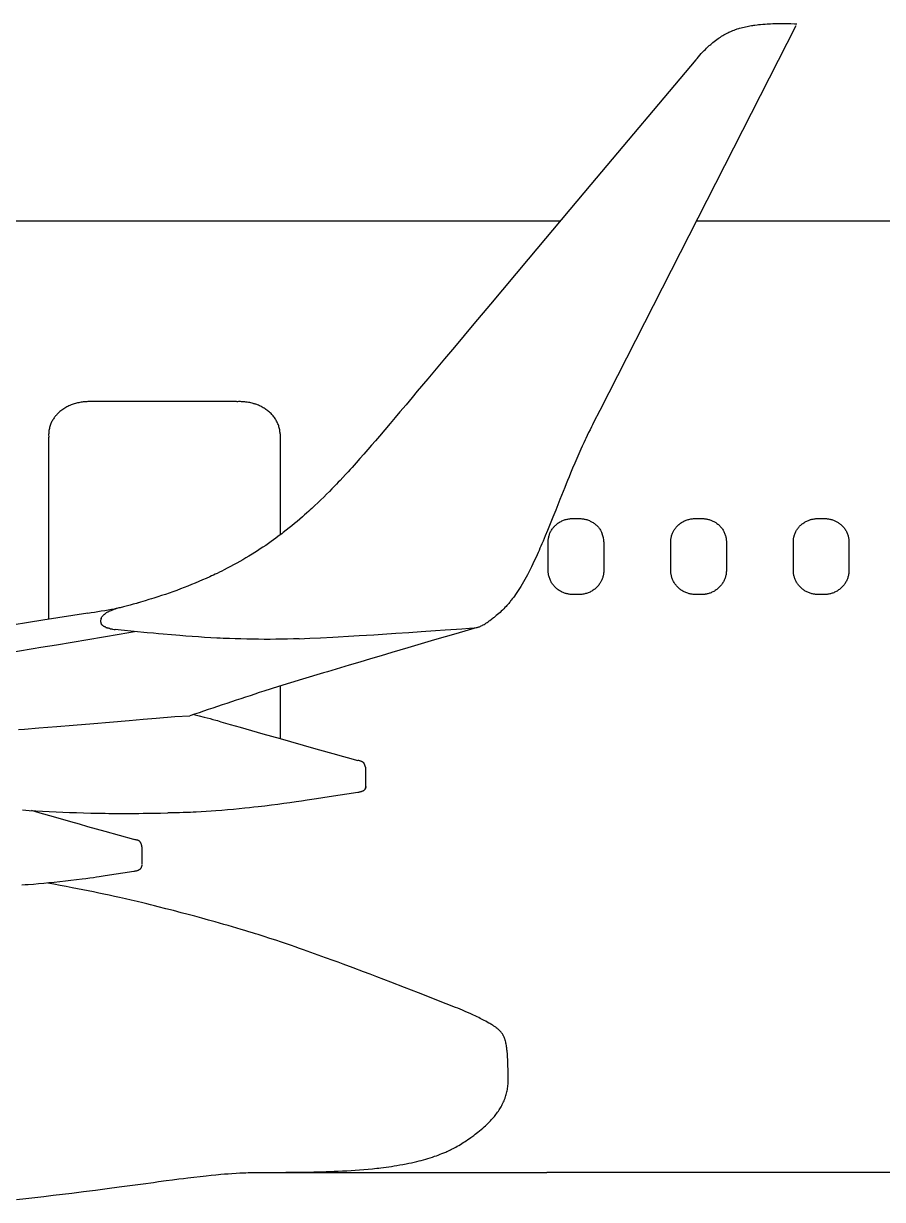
# Model space of a CAD drawing. Extents: x -17108 to 71323, y -8319 to 54197.
# Drawn here: x 7044 to 10781, y 43317 to 48437 of the extents above; entities that cross this region are included whole.
import ezdxf

# ---------------------------------------------------------------- set-up
doc = ezdxf.new("R2010")
doc.units = 0
doc.layers.get('0').update_dxf_attribs({"linetype": 'CONTINUOUS'})

msp = doc.modelspace()

# ---------------------------------------------------------------- linework, layer by layer
at = {"color": 7}
for p, q in [((9320.7, 47575.9), (-10758, 47575.9)), ((9378.7, 47575.9), (9320.7, 47575.9)), ((9378.7, 47575.9), (9320.7, 47575.9)), ((8160.1, 46650.2), (8160.1, 46210.2)), ((7153.2, 46632.7), (7153.2, 45843.1)), ((9967.1, 46281.7), (9995.1, 46281.7)), ((10500.5, 46281.7), (10528.5, 46281.7)), ((10102.1, 46144.8), (10102.1, 46056.1)), ((10635.5, 46144.8), (10635.5, 46056.1)), ((9461.7, 45951.1), (9433.7, 45951.1)), ((8160.1, 45552.3), (8160.1, 45323.8)), ((8533.7, 45120.4), (8533.7, 45196.2)), ((8498.7, 45089.4), (8373.8, 45069.7)), ((7523.4, 44885.1), (7398.4, 44919.5)), ((7558.4, 44852.3), (7558.4, 44776.4)), ((7523.4, 44745.5), (7398.4, 44725.8)), ((8031.7, 43434.9), (9320.7, 43434.9)), ((8031.7, 43434.9), (9320.7, 43434.9)), ((13714.9, 43434.9), (9320.7, 43434.9))]:
    msp.add_line(p, q, dxfattribs=at)
at = {"color": 7, "ltscale": 0.349951}
msp.add_line((9433.7, 46281.7), (9447.7, 46281.7), dxfattribs=at)
at = {"color": 7, "ltscale": 0.35}
for p, q in [((9447.7, 46281.7), (9461.7, 46281.7)), ((9981.1, 45951.1), (9967.1, 45951.1)), ((9995.1, 45951.1), (9981.1, 45951.1)), ((10514.5, 45951.1), (10500.5, 45951.1)), ((10528.5, 45951.1), (10514.5, 45951.1))]:
    msp.add_line(p, q, dxfattribs=at)
at = {"color": 7, "ltscale": 0.051262}
msp.add_line((7441.6, 45889), (7443.6, 45889.4), dxfattribs=at)
at = {"color": 7, "ltscale": 0.052483}
msp.add_line((7443.7, 45889.4), (7441.6, 45889), dxfattribs=at)
at = {"color": 7, "ltscale": 0.030135}
msp.add_line((7441.6, 45889), (7442.8, 45889.2), dxfattribs=at)
msp.add_line((7441.6, 45889), (7442.8, 45889.2), dxfattribs=at)
at = {"color": 7, "ltscale": 0.003486}
msp.add_line((7379.7, 45830.2), (7379.7, 45830.3), dxfattribs=at)
msp.add_line((7379.7, 45830.2), (7379.7, 45830.3), dxfattribs=at)
at = {"color": 7, "ltscale": 0.003179}
msp.add_line((7379.9, 45841.2), (7379.9, 45841.3), dxfattribs=at)
msp.add_line((7379.9, 45841.2), (7379.9, 45841.3), dxfattribs=at)
at = {"color": 7, "ltscale": 0.004502}
msp.add_line((7381.3, 45825.2), (7381.2, 45825.4), dxfattribs=at)
msp.add_line((7381.3, 45825.2), (7381.2, 45825.4), dxfattribs=at)
at = {"color": 7, "ltscale": 0.008741}
msp.add_line((7381.6, 45847), (7381.7, 45847.3), dxfattribs=at)
msp.add_line((7381.6, 45847), (7381.7, 45847.3), dxfattribs=at)
at = {"color": 7, "ltscale": 0.010521}
msp.add_line((7381.7, 45847.4), (7381.9, 45847.8), dxfattribs=at)
msp.add_line((7381.7, 45847.4), (7381.9, 45847.8), dxfattribs=at)
at = {"color": 7, "ltscale": 0.003809}
msp.add_line((7381.7, 45847.3), (7381.7, 45847.4), dxfattribs=at)
msp.add_line((7381.7, 45847.3), (7381.7, 45847.4), dxfattribs=at)
at = {"color": 7, "ltscale": 0.011299}
msp.add_line((7389.6, 45859.2), (7389.9, 45859.6), dxfattribs=at)
msp.add_line((7389.6, 45859.2), (7389.9, 45859.6), dxfattribs=at)
at = {"color": 7, "ltscale": 0.00784}
msp.add_line((7389.2, 45815.4), (7388.9, 45815.6), dxfattribs=at)
msp.add_line((7389.2, 45815.4), (7388.9, 45815.6), dxfattribs=at)
at = {"color": 7, "ltscale": 0.00059402}
msp.add_line((7950.9, 43430.9), (7950.9, 43430.9), dxfattribs=at)
at = {"color": 7, "ltscale": 0.000450173}
msp.add_line((7950.9, 43430.9), (7950.9, 43430.9), dxfattribs=at)
at = {"color": 7}
for points in [[(9968.8, 48278.3), (9971.6, 48281.7), (9974.5, 48285), (9980.3, 48291.7), (9986.4, 48298.6), (9992.8, 48305.7), (9997.3, 48310.4), (10000.1, 48313.4), (10005.3, 48318.8), (10010.6, 48324.2), (10016, 48329.4), (10021.4, 48334.6), (10027.5, 48340.3), (10030.6, 48343.1), (10033.8, 48345.9), (10038.8, 48350.2), (10043.8, 48354.4), (10048.9, 48358.5), (10054.6, 48362.9), (10060.3, 48367.2), (10066.2, 48371.4), (10071, 48374.8), (10076, 48378), (10081, 48381.2), (10086, 48384.3), (10091, 48387.2), (10096.7, 48390.4), (10102.6, 48393.5), (10108.5, 48396.4), (10112.7, 48398.5), (10117, 48400.5), (10121.4, 48402.4), (10124, 48403.5), (10130.1, 48406), (10136.2, 48408.4), (10142.4, 48410.7), (10145.9, 48411.9), (10149.4, 48413), (10156.5, 48415.3), (10159.3, 48416.1), (10165.9, 48418), (10172.5, 48419.8), (10179.1, 48421.4), (10185.5, 48422.9), (10191.9, 48424.2), (10198.4, 48425.5), (10204.6, 48426.6), (10210.8, 48427.7), (10217, 48428.7), (10221.7, 48429.4), (10226.3, 48430), (10235.7, 48431.2), (10241.4, 48431.8), (10251.1, 48432.8), (10260.7, 48433.7), (10270.4, 48434.4), (10280, 48435), (10287, 48435.4), (10294.1, 48435.7), (10304.1, 48436.1), (10314.1, 48436.4), (10324.2, 48436.6), (10332.2, 48436.7), (10340.2, 48436.7), (10351.5, 48436.7), (10364.8, 48436.5), (10369.2, 48436.4), (10383, 48436.1), (10398.1, 48435.6), (10408.8, 48435.2)], [(10404.5, 48426.6), (9551.5, 46752.3), (9524.6, 46699.5), (9519.8, 46690), (9515.6, 46681.7), (9509, 46668.6), (9502.7, 46655.6), (9496.4, 46642.7), (9490.2, 46629.6), (9487.7, 46624.3), (9481.5, 46610.9), (9475.3, 46597.4), (9469.2, 46583.9), (9464.6, 46573.8), (9460.1, 46563.7), (9451.3, 46543.4), (9442.1, 46522.1), (9433.1, 46500.9), (9424.3, 46479.7), (9417.7, 46463.8), (9411.3, 46448), (9404.9, 46432.3), (9398.5, 46416.6), (9391.5, 46399.2), (9377.7, 46364.7), (9359.3, 46318.2), (9347.2, 46288), (9341.3, 46273.2), (9332.4, 46251.2), (9323.7, 46229.8), (9314.2, 46206.6), (9309.2, 46194.6), (9304.2, 46182.7), (9299.8, 46172.3), (9295.4, 46162.1), (9291.1, 46152.4), (9286.9, 46142.8), (9282.8, 46133.4), (9278.6, 46124.1), (9272.4, 46110.5), (9266.2, 46097.2), (9260, 46084.2), (9253.8, 46071.5), (9248, 46059.9), (9242.2, 46048.5), (9236.4, 46037.4), (9230.6, 46026.7), (9224.8, 46016.2), (9219, 46006), (9213.2, 45996.1), (9207.3, 45986.4), (9201.5, 45977), (9198.6, 45972.5), (9195.7, 45967.9), (9192.7, 45963.5), (9189.8, 45959.1), (9186.9, 45954.8), (9183.9, 45950.6), (9179.5, 45944.4), (9175.1, 45938.3), (9170.7, 45932.4), (9166.3, 45926.6), (9163.4, 45923), (9160.6, 45919.4), (9157.8, 45916), (9155, 45912.6), (9151.2, 45908.1), (9147.4, 45903.7), (9143.6, 45899.5), (9138.3, 45893.8), (9133.1, 45888.3), (9127.8, 45883), (9122.5, 45877.9), (9117.2, 45872.9), (9111.8, 45868.1), (9106.4, 45863.5), (9101, 45859.1), (9097.7, 45856.5), (9094.5, 45854), (9091, 45851.4), (9087.5, 45848.8)], [(9968.8, 48278.3), (9512.6, 47735.4), (9421.5, 47626.9), (9239.8, 47410.6), (9076, 47215.7), (9003.1, 47129), (8960.8, 47078.6), (8918.5, 47028.1), (8876.2, 46977.7), (8802.6, 46889.7), (8757.3, 46835.6), (8734.6, 46808.6), (8708.3, 46777.3), (8681.9, 46746), (8660.9, 46721.1), (8639.8, 46696.2), (8616, 46668.2), (8592.1, 46640.2), (8575.3, 46620.6), (8558.4, 46601), (8541.6, 46581.6), (8524.7, 46562.2), (8507.7, 46542.9), (8490.6, 46523.6), (8482, 46514), (8473.4, 46504.4), (8464.7, 46494.9), (8456, 46485.4), (8444.4, 46472.8), (8432.7, 46460.2), (8421, 46447.6), (8413.4, 46439.6), (8405.8, 46431.6), (8395.6, 46421), (8385.3, 46410.5), (8375, 46400), (8362.5, 46387.5), (8349.9, 46375.1), (8337.3, 46362.7), (8324.5, 46350.5), (8311.7, 46338.4), (8305, 46332.1), (8298.3, 46325.9), (8291.6, 46319.7), (8284.8, 46313.6), (8275.8, 46305.5), (8266.7, 46297.4), (8257.5, 46289.4), (8246, 46279.5), (8234.4, 46269.6), (8222.7, 46259.8), (8211, 46250.2), (8199.2, 46240.6), (8187.3, 46231.1), (8174.2, 46220.9), (8167.6, 46215.8), (8161, 46210.8), (8151, 46203.3), (8141, 46195.9), (8131, 46188.6), (8120.9, 46181.3), (8109.3, 46173.1), (8097.6, 46165.1), (8085.8, 46157.1), (8074, 46149.2), (8062.1, 46141.4), (8050.1, 46133.8), (8038.1, 46126.2), (8031.5, 46122.2), (8024.9, 46118.2), (8011.7, 46110.2), (7998.4, 46102.4), (7985, 46094.8), (7971.5, 46087.2), (7957.9, 46079.8), (7944.3, 46072.5), (7930.6, 46065.4), (7916.9, 46058.4), (7906.6, 46053.2), (7896.3, 46048.1), (7885.9, 46043.1), (7878.1, 46039.4), (7870.3, 46035.7), (7862.5, 46032), (7854.7, 46028.4), (7838.9, 46021.3), (7823.1, 46014.3), (7807.3, 46007.5), (7791.3, 46000.8), (7775.2, 45994.2), (7759.1, 45987.7), (7742.9, 45981.3), (7726.6, 45975.1), (7710.3, 45969.1), (7693.9, 45963.1), (7677.5, 45957.4), (7661, 45951.7), (7644.5, 45946.2), (7628, 45940.8), (7611.4, 45935.6), (7600, 45932.1), (7588.6, 45928.7)], [(13714.9, 47575.9), (9971.2, 47575.9)], [(7324.1, 46790.6), (7323.5, 46790.6), (7319, 46790.4), (7314, 46790.2), (7309, 46789.8), (7303.9, 46789.3), (7299, 46788.7), (7294, 46787.9), (7289, 46787.1), (7284.1, 46786.1), (7279.2, 46785), (7274.4, 46783.8), (7269.6, 46782.5), (7264.9, 46781.1), (7260.2, 46779.6), (7255.6, 46778), (7250.6, 46776.1), (7245.8, 46774.1), (7241, 46772), (7236.4, 46769.7), (7231.8, 46767.4), (7227.3, 46764.9), (7222.9, 46762.3), (7218.6, 46759.6), (7214.4, 46756.8), (7210.3, 46753.9), (7206.4, 46750.9), (7202.5, 46747.7), (7198.8, 46744.5), (7195.2, 46741.2), (7191.7, 46737.8), (7188.4, 46734.2), (7186.8, 46732.4), (7185.2, 46730.6), (7183.1, 46728.2), (7181.1, 46725.7), (7179.2, 46723.2), (7176.8, 46719.8), (7174.4, 46716.4), (7172.2, 46712.9), (7170.1, 46709.4), (7168.1, 46705.8), (7166.3, 46702.2), (7164.5, 46698.5), (7162.9, 46694.8), (7161.3, 46690.7), (7159.8, 46686.5), (7158.4, 46682.3), (7157.2, 46678.1), (7156.2, 46673.8), (7155.3, 46669.5), (7154.6, 46665.1), (7154, 46660.8), (7153.6, 46656.4), (7153.3, 46652), (7153.2, 46648.2), (7153.2, 46644.3), (7153.3, 46639.2), (7153.3, 46636.6), (7153.2, 46634.2), (7153.2, 46632.7)], [(7969.2, 46790.6), (7580.8, 46790.6), (7396.6, 46790.6), (7367.8, 46790.6), (7353.5, 46790.6), (7333.9, 46790.6), (7324.1, 46790.6)], [(8160.1, 46650.2), (8160.1, 46650.7), (8159.9, 46654.6), (8159.6, 46659), (8159, 46663.4), (8158.4, 46667.8), (8157.5, 46672.2), (8156.5, 46676.5), (8155.4, 46680.8), (8154.1, 46685), (8152.6, 46689.3), (8151, 46693.4), (8149.3, 46697.5), (8147.4, 46701.6), (8145.3, 46705.6), (8143.1, 46709.6), (8140.8, 46713.5), (8138.4, 46717.3), (8135.8, 46721), (8133, 46724.7), (8130.1, 46728.3), (8127.1, 46731.8), (8124, 46735.3), (8120.8, 46738.6), (8117.4, 46741.9), (8113.9, 46745.1), (8110.3, 46748.2), (8106.6, 46751.2), (8102.7, 46754.1), (8098.8, 46756.9), (8094.9, 46759.5), (8091, 46762), (8087, 46764.4), (8082.9, 46766.7), (8078.7, 46768.9), (8074.5, 46771), (8070.1, 46773), (8066.3, 46774.7), (8062.4, 46776.2), (8058.4, 46777.7), (8054.5, 46779.2), (8051.8, 46780.1), (8049.1, 46780.9), (8046.4, 46781.8), (8043.6, 46782.6), (8038.4, 46784), (8033.2, 46785.3), (8027.9, 46786.4), (8022.6, 46787.4), (8017.2, 46788.3), (8011.8, 46789), (8006.4, 46789.6), (8001.8, 46790), (7997.3, 46790.3), (7992.7, 46790.5), (7988.2, 46790.6), (7985.1, 46790.6), (7979, 46790.6), (7975, 46790.5), (7972.9, 46790.5), (7969.9, 46790.6), (7969.2, 46790.6)], [(9326.7, 46162.4), (9326.7, 46168.8), (9326.7, 46175.2), (9326.7, 46179.5), (9326.7, 46183), (9326.9, 46186.9), (9327.2, 46190.2), (9327.6, 46193.4), (9328.2, 46197), (9328.9, 46200.6), (9329.7, 46204.1), (9330.7, 46207.6), (9331.8, 46211.1), (9333, 46214.5), (9334.3, 46217.9), (9335.8, 46221.3), (9337.5, 46224.8), (9339.4, 46228.2), (9341.3, 46231.6), (9343.5, 46234.9), (9345.7, 46238.1), (9347.5, 46240.5), (9349.4, 46242.9), (9351.4, 46245.2), (9353.5, 46247.5), (9355.3, 46249.5), (9357.3, 46251.4), (9359.3, 46253.2), (9360.8, 46254.6), (9362.3, 46255.9), (9365.5, 46258.5), (9368.8, 46261), (9372.1, 46263.3), (9375.6, 46265.5), (9379.1, 46267.6), (9382.6, 46269.5), (9386.2, 46271.2), (9389.8, 46272.8), (9393.5, 46274.3), (9397.2, 46275.7), (9401, 46276.9), (9404.8, 46278), (9408.7, 46278.9), (9412.6, 46279.7), (9416.5, 46280.4), (9420.4, 46280.9), (9424.4, 46281.3), (9428.3, 46281.6), (9431, 46281.7), (9433.7, 46281.7)], [(9461.7, 46281.7), (9465.4, 46281.7), (9469.2, 46281.5), (9472.9, 46281.2), (9476.6, 46280.7), (9479.9, 46280.2), (9483.1, 46279.7), (9486.4, 46279), (9490.4, 46278), (9494.4, 46276.9), (9498.3, 46275.6), (9502.2, 46274.2), (9506, 46272.7), (9507.9, 46271.8), (9509.7, 46271)], [(9860.1, 46182.6), (9860.2, 46185.4), (9860.4, 46188.2), (9860.7, 46191), (9861, 46193.4), (9861.4, 46195.8), (9862, 46199), (9862.8, 46202.8), (9863.8, 46206.6), (9864.9, 46210.3), (9866.2, 46214), (9867.6, 46217.6), (9869, 46220.8), (9870.5, 46223.9), (9872.1, 46227), (9873.8, 46230), (9875.6, 46233), (9877.6, 46235.9), (9879.6, 46238.8), (9881.5, 46241.2), (9883.4, 46243.6), (9885.4, 46245.9), (9887.5, 46248.1), (9889.3, 46250.1), (9891.3, 46252), (9893.3, 46253.8), (9894.8, 46255.2), (9896.4, 46256.5), (9899.6, 46259.1), (9902.9, 46261.5), (9906.3, 46263.8), (9909.7, 46266), (9913.3, 46268), (9916.8, 46269.9), (9920.4, 46271.6), (9924, 46273.2), (9927.7, 46274.6), (9931.4, 46276), (9935.2, 46277.1), (9939.1, 46278.2), (9942.9, 46279.1), (9946.8, 46279.9), (9950.8, 46280.5), (9954.7, 46281), (9958.7, 46281.4), (9962.6, 46281.6), (9964.9, 46281.7), (9967.1, 46281.7)], [(9995.1, 46281.7), (9998, 46281.7), (10000.9, 46281.6), (10003.8, 46281.4), (10007.1, 46281.1), (10010.3, 46280.7), (10013.5, 46280.2), (10016.7, 46279.6), (10020.3, 46278.9), (10023.8, 46278), (10027.3, 46277.1), (10030.7, 46276), (10034.1, 46274.8), (10037.5, 46273.5)], [(10393.5, 46182.6), (10393.6, 46184.7), (10393.7, 46186.7), (10393.9, 46188.9), (10394.1, 46191.1), (10394.4, 46193.5), (10394.8, 46195.9), (10395.4, 46199.1), (10395.9, 46201.7), (10396.6, 46204.3), (10397.3, 46206.9), (10398.4, 46210.6), (10399.7, 46214.3), (10401.1, 46217.9), (10402.7, 46221.5), (10404.4, 46225), (10406.1, 46228.1), (10407.8, 46231.1), (10409.7, 46234), (10411.7, 46236.9), (10413.8, 46239.8), (10415.9, 46242.5), (10418.2, 46245.2), (10420.8, 46248.1), (10423.5, 46250.8), (10426.3, 46253.5), (10429.2, 46256), (10432.2, 46258.5), (10435.3, 46260.8), (10438.5, 46263), (10441.7, 46265.1), (10445.1, 46267.1), (10448.5, 46269), (10451.9, 46270.7), (10455.5, 46272.4), (10459.1, 46273.9), (10462, 46275), (10465, 46276), (10468.1, 46277), (10471.1, 46277.8), (10473.2, 46278.4), (10475.2, 46278.9), (10477.3, 46279.3), (10479.4, 46279.7), (10483.6, 46280.4), (10487.8, 46281), (10492, 46281.4), (10496.2, 46281.6), (10500.5, 46281.7)], [(10528.5, 46281.7), (10531.4, 46281.7), (10534.3, 46281.6), (10537.2, 46281.4), (10540.5, 46281.1), (10543.7, 46280.7), (10546.9, 46280.2), (10550.1, 46279.6), (10553.7, 46278.9), (10557.2, 46278), (10560.7, 46277.1), (10564.1, 46276), (10567.5, 46274.8), (10570.9, 46273.5)], [(9509.7, 46271), (9512.8, 46269.5), (9515.8, 46267.9), (9518.7, 46266.2), (9522, 46264.1), (9525.2, 46262), (9528.3, 46259.7), (9531.4, 46257.3), (9534.3, 46254.9), (9537.2, 46252.3), (9539.9, 46249.6), (9542.6, 46246.8), (9545.1, 46243.9), (9547.5, 46240.9), (9549.8, 46237.9), (9552, 46234.8), (9554.1, 46231.5), (9555.9, 46228.4), (9557.7, 46225.1), (9559.3, 46221.8), (9560.8, 46218.5), (9562.2, 46215)], [(10037.5, 46273.5), (10040.6, 46272.1), (10043.7, 46270.7), (10046.8, 46269.2), (10049.7, 46267.6), (10052.7, 46265.8), (10055.5, 46264.1), (10058.4, 46262.2), (10061.1, 46260.2), (10064.2, 46257.8), (10067.2, 46255.3), (10070.2, 46252.7), (10073, 46249.9), (10075.7, 46247.1), (10078.3, 46244.2), (10080.8, 46241.2), (10083.1, 46238), (10085.4, 46234.8), (10087.5, 46231.6), (10089.4, 46228.2), (10091.3, 46224.8), (10093, 46221.2), (10094.6, 46217.7), (10096, 46214.1), (10097.3, 46210.4), (10098.3, 46207), (10099.2, 46203.6), (10100, 46200.2), (10100.6, 46196.8), (10101.2, 46193.3), (10101.6, 46189.8), (10101.8, 46187.4), (10102, 46185), (10102.1, 46182.6), (10102.1, 46178.4), (10102.1, 46174.8), (10102, 46169.3), (10102, 46166.6), (10102, 46164.5), (10102.1, 46162.4)], [(10570.9, 46273.5), (10574, 46272.1), (10577.1, 46270.7), (10580.2, 46269.2), (10583.1, 46267.6), (10586.1, 46265.8), (10588.9, 46264.1), (10591.8, 46262.2), (10594.5, 46260.2), (10597.6, 46257.8), (10600.6, 46255.3), (10603.6, 46252.7), (10606.4, 46249.9), (10609.1, 46247.1), (10611.7, 46244.2), (10614.2, 46241.2), (10616.5, 46238), (10618.8, 46234.8), (10620.9, 46231.6), (10622.8, 46228.2), (10624.7, 46224.8), (10626.4, 46221.2), (10628, 46217.7), (10629.4, 46214.1), (10630.7, 46210.4), (10631.7, 46207), (10632.6, 46203.6), (10633.4, 46200.2), (10634, 46196.8), (10634.6, 46193.3), (10635, 46189.8), (10635.2, 46187.4), (10635.4, 46185), (10635.5, 46182.6), (10635.5, 46178.4), (10635.5, 46174.8), (10635.4, 46169.3), (10635.4, 46166.6), (10635.4, 46164.5), (10635.5, 46162.4)], [(9568.7, 46180), (9568.7, 46148.7), (9568.7, 46133), (9568.7, 46117.3), (9568.7, 46109.5)], [(9860.1, 46127.2), (9860.1, 46136.4), (9860.1, 46154.9), (9860.1, 46167.3), (9860.1, 46173.4), (9860.1, 46179.6), (9860.1, 46182.6)], [(10393.5, 46127.2), (10393.5, 46130.9), (10393.5, 46138.3), (10393.5, 46160.6), (10393.5, 46166.2), (10393.5, 46173.5), (10393.5, 46177.1), (10393.5, 46182.6)], [(9326.7, 46074), (9326.6, 46080.2), (9326.5, 46084.4), (9326.5, 46092.8), (9326.5, 46101.3), (9326.6, 46131), (9326.5, 46143.7), (9326.6, 46152), (9326.6, 46156.2), (9326.7, 46162.4)], [(9860.1, 46056.1), (9860.1, 46087.7), (9860.1, 46103.5), (9860.1, 46119.3), (9860.1, 46127.2)], [(10102.1, 46162.4), (10102.2, 46159.5), (10102.2, 46156.6), (10102.2, 46154.6), (10102.2, 46150.7), (10102.1, 46144.8)], [(10393.5, 46056.1), (10393.5, 46087.7), (10393.5, 46103.5), (10393.5, 46119.3), (10393.5, 46127.2)], [(10635.5, 46162.4), (10635.6, 46159.5), (10635.6, 46156.6), (10635.6, 46154.6), (10635.6, 46150.7), (10635.5, 46144.8)], [(9336.3, 46012.7), (9334.7, 46016.4), (9333.2, 46020.2), (9331.9, 46024), (9330.7, 46027.8), (9329.6, 46031.7), (9328.8, 46035.7), (9328, 46039.6), (9327.5, 46042.9), (9327.2, 46045.8), (9327, 46048.7), (9326.8, 46051.1), (9326.7, 46053.4), (9326.7, 46055.7), (9326.7, 46058.7), (9326.7, 46064.8), (9326.7, 46068.9), (9326.7, 46070.9), (9326.7, 46074)], [(9568.7, 46109.5), (9568.7, 46100.1), (9568.7, 46090.8), (9568.7, 46081.4), (9568.7, 46069.1), (9568.7, 46063), (9568.7, 46056.5), (9568.7, 46053.3)], [(9568.7, 46053.3), (9568.6, 46051.4), (9568.5, 46049.4), (9568.3, 46047.3), (9568.1, 46045.1), (9567.7, 46041.7), (9567.3, 46039.3), (9566.8, 46036.8), (9566.3, 46034.1), (9565.7, 46031.4), (9565, 46028.8), (9564, 46025.4), (9562.9, 46022.1), (9561.6, 46018.8), (9560.3, 46015.5), (9558.9, 46012.3), (9557.3, 46009.2), (9555.7, 46006.1), (9554.7, 46004.3), (9553.6, 46002.5), (9551.4, 45999.1), (9549.1, 45995.7), (9546.6, 45992.4), (9544, 45989.2), (9541.4, 45986.2), (9538.6, 45983.2), (9535.6, 45980.4), (9532.6, 45977.6), (9529.5, 45975), (9526.2, 45972.5), (9522.9, 45970.1), (9519.5, 45967.9), (9516, 45965.7), (9512.4, 45963.7), (9508.8, 45961.9), (9505.1, 45960.2), (9501.3, 45958.6), (9497.5, 45957.2), (9493.7, 45955.9), (9489.8, 45954.8), (9485.8, 45953.8), (9481.9, 45953), (9477.9, 45952.3), (9473.8, 45951.8), (9469.8, 45951.4), (9465.7, 45951.2), (9461.7, 45951.1)], [(9866.5, 46020.4), (9865.4, 46023.6), (9864.4, 46026.8), (9863.5, 46030.1), (9862.7, 46033.4), (9862, 46036.7), (9861.4, 46040), (9861.1, 46042), (9860.8, 46044), (9860.6, 46046), (9860.4, 46048), (9860.3, 46050.1), (9860.2, 46052.1), (9860.1, 46054.1), (9860.1, 46056.1)], [(10102.1, 46056.1), (10102, 46052.4), (10101.8, 46048.8), (10101.6, 46046.3), (10101.2, 46042.3), (10100.5, 46038.4), (10099.8, 46034.5), (10098.9, 46030.6), (10097.8, 46026.8), (10096.7, 46023.2), (10095.4, 46019.7), (10094, 46016.2), (10092.5, 46012.8), (10090.9, 46009.4), (10089.1, 46006.1), (10087.2, 46002.9), (10085.2, 45999.7), (10083, 45996.4), (10080.6, 45993.1), (10078.1, 45990), (10075.4, 45986.9), (10072.7, 45984), (10069.8, 45981.1), (10066.8, 45978.3), (10063.7, 45975.6), (10060.5, 45973.1), (10057.2, 45970.7), (10053.8, 45968.4), (10050.3, 45966.3), (10046.8, 45964.2), (10043.1, 45962.3), (10039.4, 45960.6), (10035.7, 45959), (10031.8, 45957.5), (10028.5, 45956.4), (10025.2, 45955.4), (10021.9, 45954.5), (10018.5, 45953.7), (10015.1, 45953), (10011.7, 45952.4), (10009.6, 45952.1), (10007.6, 45951.8), (10005.5, 45951.6), (10003.4, 45951.4), (9999.3, 45951.2), (9995.1, 45951.1)], [(10399.9, 46020.4), (10398.8, 46023.6), (10397.8, 46026.8), (10396.9, 46030.1), (10396.1, 46033.4), (10395.4, 46036.7), (10394.8, 46040), (10394.5, 46042), (10394.2, 46044), (10394, 46046), (10393.8, 46048), (10393.7, 46050.1), (10393.6, 46052.1), (10393.5, 46054.1), (10393.5, 46056.1)], [(10635.5, 46056.1), (10635.4, 46052.4), (10635.2, 46048.8), (10635, 46046.3), (10634.6, 46042.3), (10633.9, 46038.4), (10633.2, 46034.5), (10632.3, 46030.6), (10631.2, 46026.8), (10630.1, 46023.2), (10628.8, 46019.7), (10627.4, 46016.2), (10625.9, 46012.8), (10624.3, 46009.4), (10622.5, 46006.1), (10620.6, 46002.9), (10618.6, 45999.7), (10616.4, 45996.4), (10614, 45993.1), (10611.5, 45990), (10608.8, 45986.9), (10606.1, 45984), (10603.2, 45981.1), (10600.2, 45978.3), (10597.1, 45975.6), (10593.9, 45973.1), (10590.6, 45970.7), (10587.2, 45968.4), (10583.7, 45966.3), (10580.2, 45964.2), (10576.5, 45962.3), (10572.8, 45960.6), (10569.1, 45959), (10565.2, 45957.5), (10561.9, 45956.4), (10558.6, 45955.4), (10555.3, 45954.5), (10551.9, 45953.7), (10548.5, 45953), (10545.1, 45952.4), (10543, 45952.1), (10541, 45951.8), (10538.9, 45951.6), (10536.8, 45951.4), (10532.7, 45951.2), (10528.5, 45951.1)], [(9391.2, 45959.8), (9387.6, 45961.4), (9384.1, 45963.1), (9380.7, 45965), (9377.3, 45966.9), (9374, 45969), (9370.8, 45971.3), (9367.7, 45973.6), (9364.6, 45976), (9361.7, 45978.6), (9358.8, 45981.2), (9356.1, 45984), (9353.4, 45986.8), (9350.9, 45989.8), (9348.4, 45992.8), (9346.1, 45995.9), (9343.9, 45999.1), (9341.8, 46002.4), (9339.9, 46005.8), (9338, 46009.2), (9336.3, 46012.7)], [(9919, 45962.4), (9915.5, 45964.2), (9912.1, 45966.1), (9908.8, 45968.1), (9905.6, 45970.3), (9902.4, 45972.6), (9899.3, 45975), (9896.3, 45977.5), (9893.4, 45980.1), (9890.6, 45982.8), (9887.9, 45985.6), (9885.3, 45988.5), (9882.9, 45991.5), (9880.5, 45994.6), (9878.4, 45997.6), (9876.3, 46000.7), (9874.4, 46003.8), (9872.6, 46007), (9870.9, 46010.3), (9869.3, 46013.6), (9867.8, 46017), (9866.5, 46020.4)], [(10452.4, 45962.4), (10448.9, 45964.2), (10445.5, 45966.1), (10442.2, 45968.1), (10439, 45970.3), (10435.8, 45972.6), (10432.7, 45975), (10429.7, 45977.5), (10426.8, 45980.1), (10424, 45982.8), (10421.3, 45985.6), (10418.7, 45988.5), (10416.3, 45991.5), (10413.9, 45994.6), (10411.8, 45997.6), (10409.7, 46000.7), (10407.8, 46003.8), (10406, 46007), (10404.3, 46010.3), (10402.7, 46013.6), (10401.2, 46017), (10399.9, 46020.4)], [(7588.5, 45928.7), (7573.8, 45924.2), (7552.2, 45917.5), (7537.9, 45913.2)], [(9433.7, 45951.1), (9430.8, 45951.2), (9427.9, 45951.3), (9425, 45951.5), (9421.7, 45951.8), (9418.4, 45952.2), (9415.2, 45952.7), (9412, 45953.3), (9408.4, 45954.1), (9404.9, 45955), (9401.4, 45956), (9398, 45957.2), (9394.6, 45958.4), (9391.2, 45959.8)], [(9967.1, 45951.1), (9963.8, 45951.2), (9960.4, 45951.3), (9957.1, 45951.6), (9953.8, 45951.9), (9950.5, 45952.4), (9947.3, 45952.9), (9944, 45953.6), (9940.8, 45954.4), (9937.5, 45955.2), (9933.7, 45956.4), (9930, 45957.7), (9926.3, 45959.1), (9922.6, 45960.7), (9919, 45962.4)], [(10500.5, 45951.1), (10497.2, 45951.2), (10493.8, 45951.3), (10490.5, 45951.6), (10487.2, 45951.9), (10483.9, 45952.4), (10480.7, 45952.9), (10477.4, 45953.6), (10474.2, 45954.4), (10470.9, 45955.2), (10467.1, 45956.4), (10463.4, 45957.7), (10459.7, 45959.1), (10456, 45960.7), (10452.4, 45962.4)], [(7323.2, 45870.2), (7127.8, 45839.1), (6930.9, 45807.9)], [(7391.9, 45861.6), (7393.2, 45862.8), (7394.4, 45864), (7395.8, 45865.1), (7397.1, 45866.2), (7399.9, 45868.3), (7402.7, 45870.3)], [(7391.9, 45861.6), (7393.2, 45862.8), (7394.4, 45864), (7395.8, 45865.1), (7397.1, 45866.2), (7399.9, 45868.3), (7402.7, 45870.3)], [(7408.7, 45874.1), (7410.7, 45875.2), (7412.6, 45876.3), (7414.7, 45877.4), (7416.8, 45878.4), (7421, 45880.4)], [(7408.7, 45874.1), (7410.7, 45875.2), (7412.6, 45876.3), (7414.7, 45877.4), (7416.8, 45878.4), (7421, 45880.4)], [(7421, 45880.4), (7424.7, 45882), (7428.4, 45883.5), (7432.1, 45884.9)], [(7421, 45880.4), (7424.7, 45882), (7428.4, 45883.5), (7432.1, 45884.9)], [(7432.1, 45884.9), (7435, 45886), (7437.9, 45887), (7441.1, 45888.1), (7444.4, 45889.1)], [(7432.1, 45884.9), (7435, 45886), (7437.9, 45887), (7441.1, 45888.1), (7444.4, 45889.1)], [(7544.2, 45915.1), (7536, 45912.6), (7521.4, 45908.4), (7508.6, 45904.8), (7496.4, 45901.4), (7484.9, 45898.4), (7479.3, 45897), (7474.1, 45895.7), (7469, 45894.5), (7464.1, 45893.4), (7459.3, 45892.4), (7454.8, 45891.4), (7450.5, 45890.6), (7446.5, 45889.9), (7442.8, 45889.2)], [(7444.4, 45889.1), (7447.5, 45890.1)], [(7497.6, 45901.8), (7497.8, 45901.8)], [(7497.6, 45901.8), (7497.8, 45901.8)], [(7381.9, 45847.8), (7382.8, 45849.7), (7383.8, 45851.5), (7384.9, 45853.3), (7386.1, 45855), (7386.9, 45856.1), (7387.8, 45857.1), (7389.6, 45859.2)], [(7381.9, 45847.8), (7382.8, 45849.7), (7383.8, 45851.5), (7384.9, 45853.3), (7386.1, 45855), (7386.9, 45856.1), (7387.8, 45857.1), (7389.6, 45859.2)], [(7388.9, 45815.6), (7387.5, 45816.9), (7386.2, 45818.2), (7384.9, 45819.6), (7383.8, 45821.1), (7382.7, 45822.6), (7382.5, 45823)], [(7388.9, 45815.6), (7387.5, 45816.9), (7386.2, 45818.2), (7384.9, 45819.6), (7383.8, 45821.1), (7382.7, 45822.6), (7382.5, 45823)], [(9018.4, 45807.7), (9021.5, 45808.7), (9024.7, 45809.8), (9027.8, 45811), (9030.9, 45812.3), (9032.9, 45813.2), (9035, 45814.2), (9039, 45816.2), (9041.2, 45817.4), (9043.5, 45818.6), (9047.8, 45821.1), (9052.2, 45823.8), (9055.1, 45825.7), (9057.9, 45827.6), (9061.4, 45829.9), (9064.9, 45832.4), (9070, 45836), (9073.4, 45838.5), (9080, 45843.4), (9087.5, 45848.8)], [(7527.2, 45788.1), (7459.5, 45776.5), (7391.7, 45764.9), (7323.9, 45753.5), (7255.9, 45742.2), (7187.9, 45730.9), (7119.8, 45719.8), (7085.7, 45714.2), (7017.5, 45703.2), (6915, 45686.7), (6839.1, 45674.4), (6801.2, 45668.2), (6744.2, 45658.9), (6710.3, 45653.2), (6674.7, 45647.3), (6639.3, 45641.3), (6573.6, 45630.1), (6504.2, 45618.2), (6438.4, 45606.8), (6367.9, 45594.4), (5997.5, 45525.9)], [(7401.7, 45808.3), (7400.2, 45809), (7398.6, 45809.7), (7396.6, 45810.7), (7394.7, 45811.7), (7392.7, 45812.9)], [(7401.7, 45808.3), (7400.2, 45809), (7398.6, 45809.7), (7396.6, 45810.7), (7394.7, 45811.7), (7392.7, 45812.9)], [(7419.8, 45802.7), (7417, 45803.4), (7414.3, 45804.2), (7411.8, 45804.8), (7409.4, 45805.6)], [(7419.8, 45802.7), (7417, 45803.4), (7414.3, 45804.2), (7411.8, 45804.8), (7409.4, 45805.6)], [(8243.3, 45758.4), (8218, 45757.6), (8192.7, 45756.9), (8167.4, 45756.4), (8142.1, 45756.1), (8116.7, 45755.9), (8091.4, 45755.9), (8066.1, 45756), (8040.8, 45756.3), (8015.4, 45756.8), (7990.1, 45757.4), (7964.8, 45758.2), (7939.5, 45759.1), (7926, 45759.6), (7912.5, 45760.2), (7899, 45760.9), (7885.5, 45761.5), (7858.6, 45763), (7831.6, 45764.6), (7804.7, 45766.3), (7777.8, 45768.2), (7750.8, 45770.1), (7723.9, 45772.2), (7706, 45773.7), (7688.1, 45775.2), (7652.2, 45778.3), (7631, 45780.2), (7609.8, 45782.1), (7581.5, 45784.8), (7525, 45790.1), (7468.4, 45795.5), (7443, 45798.3)], [(9018.4, 45807.7), (8925.4, 45780.5), (8832.4, 45753.3), (8774.1, 45736.3), (8715.9, 45719.1), (8646.2, 45698.5), (8599.7, 45684.7), (8553.2, 45670.9), (8506.7, 45657), (8460.2, 45643), (8367.2, 45615.1), (8348.9, 45609.5), (8258.4, 45582.1), (8153.1, 45550.1), (8090, 45530.9)], [(8243.3, 45758.4), (8289.9, 45760.6), (8336.5, 45763), (8390.1, 45765.8), (8412.6, 45767), (8458.2, 45769.6), (8503.8, 45772.3), (8568.5, 45776.2), (8606.3, 45778.5), (8664, 45782.2), (8720.1, 45785.9), (8773.5, 45789.5), (8835.9, 45793.8), (8878.6, 45796.9), (8927.6, 45800.5), (8950.5, 45802.2), (8984.1, 45804.8), (9004.7, 45806.5), (9018.4, 45807.7)], [(7022.4, 45363.4), (7048.1, 45365.4), (7110.3, 45370.2), (7188.8, 45376.5), (7260.6, 45382.3), (7349.7, 45389.6), (7417.7, 45395.3), (7504, 45402.6), (7563.8, 45407.7), (7621.5, 45412.7), (7702.6, 45419.8), (7767.1, 45422.8)], [(7785.3, 45428.9), (7807.5, 45423.3), (7829.6, 45417.6), (7842.8, 45414.2), (7856, 45410.7), (7868, 45407.4), (7880, 45404), (7887.4, 45401.9), (7902.2, 45397.5), (7942.5, 45385.8), (7987.1, 45372.9), (8035.2, 45359.2), (8085.3, 45344.9), (8160.9, 45323.6), (8305.6, 45282.7), (8373.8, 45263.4)], [(8533.7, 45196.2), (8526.5, 45215.5), (8525.6, 45216.6), (8524.6, 45217.7), (8523.5, 45218.7), (8522.4, 45219.7), (8521.3, 45220.6), (8520, 45221.4), (8518.7, 45222.2), (8517.4, 45223), (8516, 45223.7), (8513.8, 45224.6), (8511.5, 45225.5), (8509.2, 45226.2), (8506.7, 45226.9), (8503.2, 45227.8), (8499.6, 45228.7), (8498.7, 45229)], [(8533.3, 45115.3), (8533, 45112.8), (8532.8, 45111.5), (8532.5, 45110.3), (8532.3, 45109.2), (8531.9, 45108.1), (8531.4, 45106.6), (8530.8, 45105.2), (8530, 45103.9), (8529.1, 45102.5), (8528.1, 45101.3), (8527, 45100.1), (8525.8, 45099), (8524.9, 45098.3), (8524, 45097.7), (8523.1, 45097), (8522.1, 45096.5), (8520.3, 45095.5), (8518.5, 45094.6), (8516.6, 45093.8), (8515.1, 45093.2), (8513.6, 45092.7), (8510.5, 45091.8), (8507.7, 45091), (8504.8, 45090.3), (8501.8, 45089.8), (8498.7, 45089.4)], [(8529, 45102.3), (8529.7, 45103.4), (8530.4, 45104.6), (8531, 45105.8), (8531.6, 45107), (8532, 45108.4), (8532.4, 45109.9), (8532.8, 45111.3), (8533.1, 45113.3), (8533.4, 45115.8), (8533.6, 45118.3), (8533.7, 45119.9), (8533.7, 45120.4)], [(8373.8, 45069.7), (8346.4, 45065.5), (8319.1, 45061.3), (8298.5, 45058.1), (8278, 45055.1), (8254, 45051.5), (8230.1, 45048.1), (8203.3, 45044.3), (8176.6, 45040.7), (8149.8, 45037.1), (8123.1, 45033.7), (8094.2, 45030.2), (8079.7, 45028.5), (8065.2, 45026.8), (8045.9, 45024.6), (8026.5, 45022.5), (8007.1, 45020.5), (7982.2, 45018), (7957.1, 45015.6), (7931.9, 45013.4), (7906.7, 45011.3), (7881.3, 45009.4), (7859.7, 45007.9), (7838, 45006.4), (7816.3, 45005.1), (7794.6, 45004), (7782.5, 45003.4), (7770.5, 45002.8), (7754.4, 45002.1), (7738.4, 45001.5), (7722.5, 45001), (7712, 45000.7), (7671.5, 45000.4)], [(7040.1, 45013.1), (7068.5, 45011.3), (7096.9, 45009.5), (7126.4, 45007.9), (7155.9, 45006.3), (7185.4, 45004.9), (7215, 45003.7), (7244.6, 45002.5), (7274.3, 45001.5), (7305.4, 45000.6), (7336.6, 44999.8), (7367.9, 44999.1), (7399.4, 44998.6), (7415.1, 44998.4), (7431, 44998.2), (7459.5, 44998), (7488.3, 44998), (7517.2, 44998.1), (7546.3, 44998.3), (7564.3, 44998.5), (7582.4, 44998.7), (7603.6, 44999.1), (7640.3, 44999.8), (7671.5, 45000.4)], [(7398.4, 44919.5), (7361.5, 44929.7), (7324.4, 44940.1), (7287, 44950.7), (7249.5, 44961.5), (7173.9, 44983.2), (7117, 44999.4), (7078.7, 45010.3)], [(7558.4, 44852.3), (7558.4, 44853.9), (7558.2, 44856), (7558, 44858.1), (7557.6, 44860.5), (7557, 44862.9), (7556.3, 44865), (7555.7, 44866.7), (7555, 44868.4), (7554.1, 44870), (7553.1, 44871.6), (7552, 44873.1), (7550.7, 44874.6), (7549.4, 44876), (7548.4, 44876.8), (7547.4, 44877.6), (7546.4, 44878.3), (7545.3, 44879), (7544.2, 44879.6), (7542.4, 44880.4), (7540.8, 44881), (7539.1, 44881.5), (7537.1, 44882), (7534, 44882.7), (7529.2, 44883.7), (7525.7, 44884.5), (7523.4, 44885.1)], [(7558.2, 44772.7), (7558, 44770.4), (7557.8, 44769), (7557.5, 44767.6), (7557.2, 44766.3), (7556.8, 44765), (7556.4, 44763.7), (7555.9, 44762.5), (7555.4, 44761.4), (7554.8, 44760.3), (7554.1, 44759.2), (7553.4, 44758.2), (7552.7, 44757.2), (7551.8, 44756.3), (7551, 44755.5), (7550.1, 44754.6), (7549.1, 44753.9), (7548.1, 44753.1), (7547, 44752.5), (7546, 44751.8), (7544.9, 44751.2), (7543.7, 44750.7), (7542.6, 44750.2), (7541.4, 44749.7), (7538.9, 44748.8), (7536.4, 44748), (7533.9, 44747.4), (7531.3, 44746.8), (7528.7, 44746.2), (7524.7, 44745.6), (7523.4, 44745.3)], [(7398.4, 44725.8), (7373.6, 44722), (7361.1, 44720.2), (7348.6, 44718.3), (7332, 44716), (7315.4, 44713.7), (7298.7, 44711.5), (7274.4, 44708.3), (7250.1, 44705.4), (7225.8, 44702.6), (7201.4, 44699.9), (7177.1, 44697.4), (7154.6, 44695.2), (7132.1, 44693.2), (7109.6, 44691.2), (7087.1, 44689.3), (7064.6, 44687.6), (7050.6, 44686.6), (7036.7, 44685.6)], [(7990.2, 44493.1), (7952.8, 44504.1), (7934.1, 44509.6), (7915.4, 44515), (7896.8, 44520.3), (7878.3, 44525.6), (7848.6, 44533.9), (7819, 44542.1), (7789.4, 44550.2), (7759.9, 44558.2), (7730.5, 44566), (7696.9, 44574.8), (7663.4, 44583.4), (7630, 44591.8), (7613.1, 44596), (7596.3, 44600.1), (7579.7, 44604.2), (7563, 44608.2), (7537.7, 44614.2), (7512.4, 44620.1), (7487.2, 44625.9), (7462, 44631.6), (7439.3, 44636.7), (7416.6, 44641.6), (7393.9, 44646.5), (7371, 44651.4), (7348, 44656.2), (7325.1, 44660.9), (7301.8, 44665.6), (7278.6, 44670.2), (7255.4, 44674.7), (7228.9, 44679.7), (7202.6, 44684.6), (7176.2, 44689.4), (7149.9, 44694.1)], [(8922.9, 44153.8), (8842.4, 44185.4), (8802.4, 44201), (8762.7, 44216.5), (8701.8, 44240.1), (8641.5, 44263.4), (8611.2, 44275), (8581, 44286.5), (8551.9, 44297.6), (8523, 44308.6), (8478.4, 44325.4), (8434.2, 44341.9), (8412.3, 44350), (8390.5, 44358), (8357.9, 44369.9), (8325.6, 44381.7), (8293.5, 44393.2), (8261.6, 44404.5), (8244, 44410.7), (8226.5, 44416.8), (8209.5, 44422.7), (8192.5, 44428.5), (8166.9, 44437.2), (8141.4, 44445.8), (8115.9, 44454.2), (8090.6, 44462.4), (8077.8, 44466.5), (8065.1, 44470.5), (8052.7, 44474.4), (8040.3, 44478.2), (8023.5, 44483.3), (8006.9, 44488.2), (7990.2, 44493.1)], [(9152.8, 43844.8), (9152.5, 43857.7), (9152.3, 43870.5), (9152.1, 43883.2), (9151.8, 43899.7), (9151.5, 43907.8), (9151.3, 43915.3), (9151, 43922.6), (9150.7, 43928.9), (9150.4, 43935.1), (9149.9, 43943.9), (9149.2, 43952.4), (9148.5, 43960.7), (9148, 43965.1), (9147.5, 43969.4), (9147.1, 43973.4), (9146.5, 43977.4), (9145.7, 43982.7), (9144.9, 43988), (9143.9, 43993.1), (9142.9, 43998.1), (9141.8, 44003), (9140.5, 44007.8), (9139.8, 44010.2), (9139.1, 44012.7), (9138.4, 44014.9), (9137.6, 44017.1), (9136.5, 44020.4), (9135.2, 44023.6), (9133.7, 44026.8), (9132.2, 44030), (9131.3, 44031.7), (9130.4, 44033.4), (9129.1, 44035.6), (9127.7, 44037.9), (9126.2, 44040.1), (9124.3, 44042.8), (9122.2, 44045.5), (9119.9, 44048.2), (9117.4, 44050.9), (9114.7, 44053.6), (9111.9, 44056.3), (9110.2, 44057.8), (9108.5, 44059.2), (9106.6, 44060.8), (9104.6, 44062.4), (9100.7, 44065.4), (9098.4, 44067), (9096.1, 44068.7), (9093.4, 44070.6), (9090.6, 44072.4), (9087.5, 44074.4), (9084.3, 44076.5), (9080.7, 44078.7), (9077.2, 44080.8), (9073, 44083.2), (9068.8, 44085.6), (9061.9, 44089.6), (9054.9, 44093.4), (9047.8, 44097.1), (9042.6, 44099.9), (9037.3, 44102.6), (9030.8, 44105.8), (9024.3, 44109), (9017.8, 44112.2), (9011.3, 44115.4), (8998.4, 44121.5), (8987.3, 44126.5), (8976.3, 44131.5), (8965.3, 44136.3), (8954.4, 44141), (8943.8, 44145.4), (8933.3, 44149.7), (8922.9, 44153.8)], [(8951.1, 43561.2), (8956.7, 43564.8), (8962.3, 43568.4), (8969.8, 43573.3), (8977.2, 43578.3), (8984.7, 43583.4), (8989.5, 43586.8), (8994.3, 43590.2), (8998.7, 43593.4), (9003.2, 43596.6), (9009.2, 43601.1), (9015.3, 43605.7), (9021.3, 43610.4), (9028.3, 43616), (9035.3, 43621.8), (9042.2, 43627.6), (9045.6, 43630.6), (9048.9, 43633.6), (9054.5, 43638.6), (9059.9, 43643.8), (9065.3, 43649), (9070.5, 43654.2), (9075.7, 43659.6), (9080.7, 43665.1), (9083.3, 43668), (9085.8, 43670.9), (9089.2, 43674.8), (9092.5, 43678.7), (9095.7, 43682.7), (9099.5, 43687.6), (9103.1, 43692.5), (9106.7, 43697.5), (9110.2, 43702.5), (9113.6, 43707.6), (9116.4, 43712.2), (9119.2, 43716.8), (9121.9, 43721.5), (9124.5, 43726.2), (9127, 43731), (9129.7, 43736.5), (9132.2, 43742), (9134.7, 43747.6), (9136.9, 43753.2), (9139.1, 43758.9), (9140.1, 43761.8), (9141.1, 43764.7), (9142.7, 43769.9), (9144.2, 43775), (9145.6, 43780.3), (9146.9, 43785.6), (9148, 43790.9), (9149.1, 43796.3), (9150, 43801.8), (9150.8, 43807.3), (9151.5, 43813.4), (9152.1, 43819.5), (9152.5, 43825.8), (9152.7, 43832.1), (9152.8, 43838.4), (9152.8, 43844.8)], [(8754.8, 43482.7), (8764.7, 43485.2), (8774.5, 43487.8), (8784.3, 43490.4), (8794.1, 43493.2), (8803.7, 43496.1), (8813.3, 43499.1), (8822.9, 43502.2), (8832.4, 43505.4), (8840.5, 43508.2), (8848.6, 43511.1), (8856.6, 43514.2), (8864.5, 43517.3), (8872.8, 43520.6), (8881, 43524.1)], [(8881, 43524.1), (8885.4, 43526.1), (8889.7, 43528), (8895.4, 43530.7), (8901.1, 43533.4), (8906.7, 43536.1), (8913, 43539.3), (8919.2, 43542.6), (8925.3, 43545.9), (8931.3, 43549.3), (8938, 43553.1), (8944.6, 43557.1), (8951.1, 43561.2)], [(8581, 43453.5), (8589.7, 43454.5), (8598.3, 43455.5), (8609.9, 43456.9), (8621.5, 43458.4), (8633, 43460), (8644.6, 43461.7), (8656.3, 43463.4), (8667.9, 43465.3), (8681.4, 43467.6), (8694.9, 43470), (8708.4, 43472.6), (8720, 43474.9), (8731.6, 43477.4), (8743.2, 43480), (8754.8, 43482.7)], [(7013.7, 43317.5), (7053.3, 43321.8), (7092.9, 43326.3), (7132.9, 43330.9), (7173, 43335.6), (7213.6, 43340.5), (7254.2, 43345.5), (7305.4, 43352), (7356.5, 43358.6), (7408.4, 43365.3), (7460.2, 43372.2), (7494.8, 43376.8), (7564, 43386.1), (7608.8, 43392.1), (7631.2, 43395.1), (7664.8, 43399.6), (7692.3, 43403.2), (7719.9, 43406.7), (7739.4, 43409.2), (7758.9, 43411.6), (7785.6, 43414.8), (7812.2, 43417.9), (7825.5, 43419.4), (7838.9, 43420.9), (7860.1, 43423.1), (7881.2, 43425.2), (7891.8, 43426.2), (7902.4, 43427.2), (7918.6, 43428.6), (7934.7, 43429.8), (7950.9, 43430.9)], [(7950.9, 43430.9), (7968.9, 43432.1), (7984.6, 43433), (7998.3, 43433.6), (8010.6, 43434.2), (8021.7, 43434.6), (8031.7, 43434.9)], [(8059.5, 43435), (8107.7, 43435.2), (8155.2, 43435.4), (8185.6, 43435.7), (8215.7, 43436)], [(8215.7, 43436), (8234.2, 43436.2), (8252.6, 43436.4), (8279.8, 43436.9), (8306.9, 43437.4), (8333.5, 43438.1), (8360.1, 43438.9), (8377.5, 43439.5), (8394.9, 43440.2)], [(8394.9, 43440.2), (8413.4, 43441), (8431.8, 43441.9), (8450.3, 43442.9), (8468.8, 43444), (8487.3, 43445.2), (8505.9, 43446.6), (8524.5, 43448), (8543.2, 43449.7), (8562.1, 43451.5), (8571.6, 43452.5), (8581, 43453.5)]]:
    msp.add_lwpolyline(points, dxfattribs=at)
for centre, radius, start, end in [((9470.7, 46180), 98, 359.9905, 20.9402), ((-51672.9, 416212.6), 375012.1, 279.051248, 279.069567), ((7456.7, 45790.7), 96.3, 123.5477, 124.1328), ((7456.7, 45790.7), 96.3, 123.5477, 124.1328), ((7460.8, 45784.4), 103.8, 120.1159, 123.5054), ((7460.8, 45784.4), 103.8, 120.1159, 123.5054), ((7415.4, 45834.5), 36.1, 169.3303, 178.9032), ((7415.4, 45834.5), 36.1, 169.3303, 178.9032), ((7402.2, 45834.7), 23, 178.9206, 181.1962), ((7402.2, 45834.7), 23, 178.9206, 181.1962), ((7402.1, 45834.7), 22.9, 181.196, 182.5832), ((7402.1, 45834.7), 22.9, 181.196, 182.5832), ((7401.9, 45834.7), 22.7, 182.5819, 185.0586), ((7401.9, 45834.7), 22.7, 182.5819, 185.0586), ((7401.6, 45834.6), 22.4, 185.0597, 186.3296), ((7401.6, 45834.6), 22.4, 185.0597, 186.3296), ((7401.1, 45834.6), 21.9, 186.3111, 191.3004), ((7401.1, 45834.6), 21.9, 186.3111, 191.3004), ((7403.7, 45835.1), 24.5, 191.5506, 194.4998), ((7403.7, 45835.1), 24.5, 191.5506, 194.4998), ((7409.2, 45835.7), 29.9, 162.0904, 169.0836), ((7409.2, 45835.7), 29.9, 162.0904, 169.0836), ((7402.4, 45834.7), 23.2, 194.4983, 197.4334), ((7402.4, 45834.7), 23.2, 194.4983, 197.4334), ((7401.5, 45834.4), 22.2, 197.4451, 198.6098), ((7401.5, 45834.4), 22.2, 197.4451, 198.6098), ((7400.1, 45834), 20.7, 198.5435, 204.4548), ((7400.1, 45834), 20.7, 198.5435, 204.4548), ((7411.3, 45835.1), 32, 160.3173, 162.1583), ((7411.3, 45835.1), 32, 160.3173, 162.1583), ((7412.1, 45834.8), 32.9, 158.209, 160.3156), ((7412.1, 45834.8), 32.9, 158.209, 160.3156), ((7402.1, 45834.9), 23, 204.9201, 208.5858), ((7402.1, 45834.9), 23, 204.9201, 208.5858), ((7402.9, 45835.3), 23.9, 208.5655, 209.6233), ((7402.9, 45835.3), 23.9, 208.5655, 209.6233), ((7403.4, 45835.6), 24.5, 209.6261, 211.0803), ((7403.4, 45835.6), 24.5, 209.6261, 211.0803), ((7434.8, 45817.9), 61.3, 134.4046, 137.1188), ((7434.8, 45817.9), 61.3, 134.4046, 137.1188), ((7412.1, 45843.9), 36.5, 231.0532, 234.2832), ((7412.1, 45843.9), 36.5, 231.0532, 234.2832), ((7413.8, 45846.2), 39.4, 234.2655, 236.1081), ((7413.8, 45846.2), 39.4, 234.2655, 236.1081), ((7415.1, 45848.1), 41.7, 236.104, 237.5441), ((7415.1, 45848.1), 41.7, 236.104, 237.5441), ((7435.7, 45891.6), 89.9, 247.8049, 248.3752), ((7435.7, 45891.6), 89.9, 247.8049, 248.3752), ((7437.7, 45896.8), 95.4, 248.3908, 250.1836), ((7437.7, 45896.8), 95.4, 248.3908, 250.1836), ((7440.5, 45904.4), 103.6, 250.1725, 251.1493), ((7440.5, 45904.4), 103.6, 250.1725, 251.1493), ((7442.3, 45909.9), 109.4, 251.1462, 251.7888), ((7442.3, 45909.9), 109.4, 251.1462, 251.7888), ((7444.1, 45915.1), 114.9, 251.7892, 252.4399), ((7444.1, 45915.1), 114.9, 251.7892, 252.4399), ((7472.1, 46021.8), 225.2, 256.5705, 256.9983), ((7472.1, 46021.8), 225.2, 256.5705, 256.9983), ((7474.5, 46032.3), 236, 256.9992, 257.4905), ((7474.5, 46032.3), 236, 256.9992, 257.4905), ((7477.7, 46046.9), 251, 257.4919, 258.0749), ((7477.7, 46046.9), 251, 257.4919, 258.0749), ((7483.4, 46074.1), 278.7, 258.0834, 259.0264), ((7483.4, 46074.1), 278.7, 258.0834, 259.0264), ((7489.8, 46106.5), 311.7, 259.0167, 259.4312), ((7489.8, 46106.5), 311.7, 259.0167, 259.4312), ((7505.2, 46191.4), 398, 259.493, 261.0082), ((7505.2, 46191.4), 398, 259.493, 261.0082), ((102954.4, -238535.6), 299487.9, 108.466816, 108.531948), ((215512.1, 796222.5), 779003.1, 254.5794589, 254.588987), ((7955, 82676.4), 39241.5, 270.11534, 270.15267)]:
    msp.add_arc(centre, radius, start, end, dxfattribs=at)

doc.saveas('drawing.dxf')
